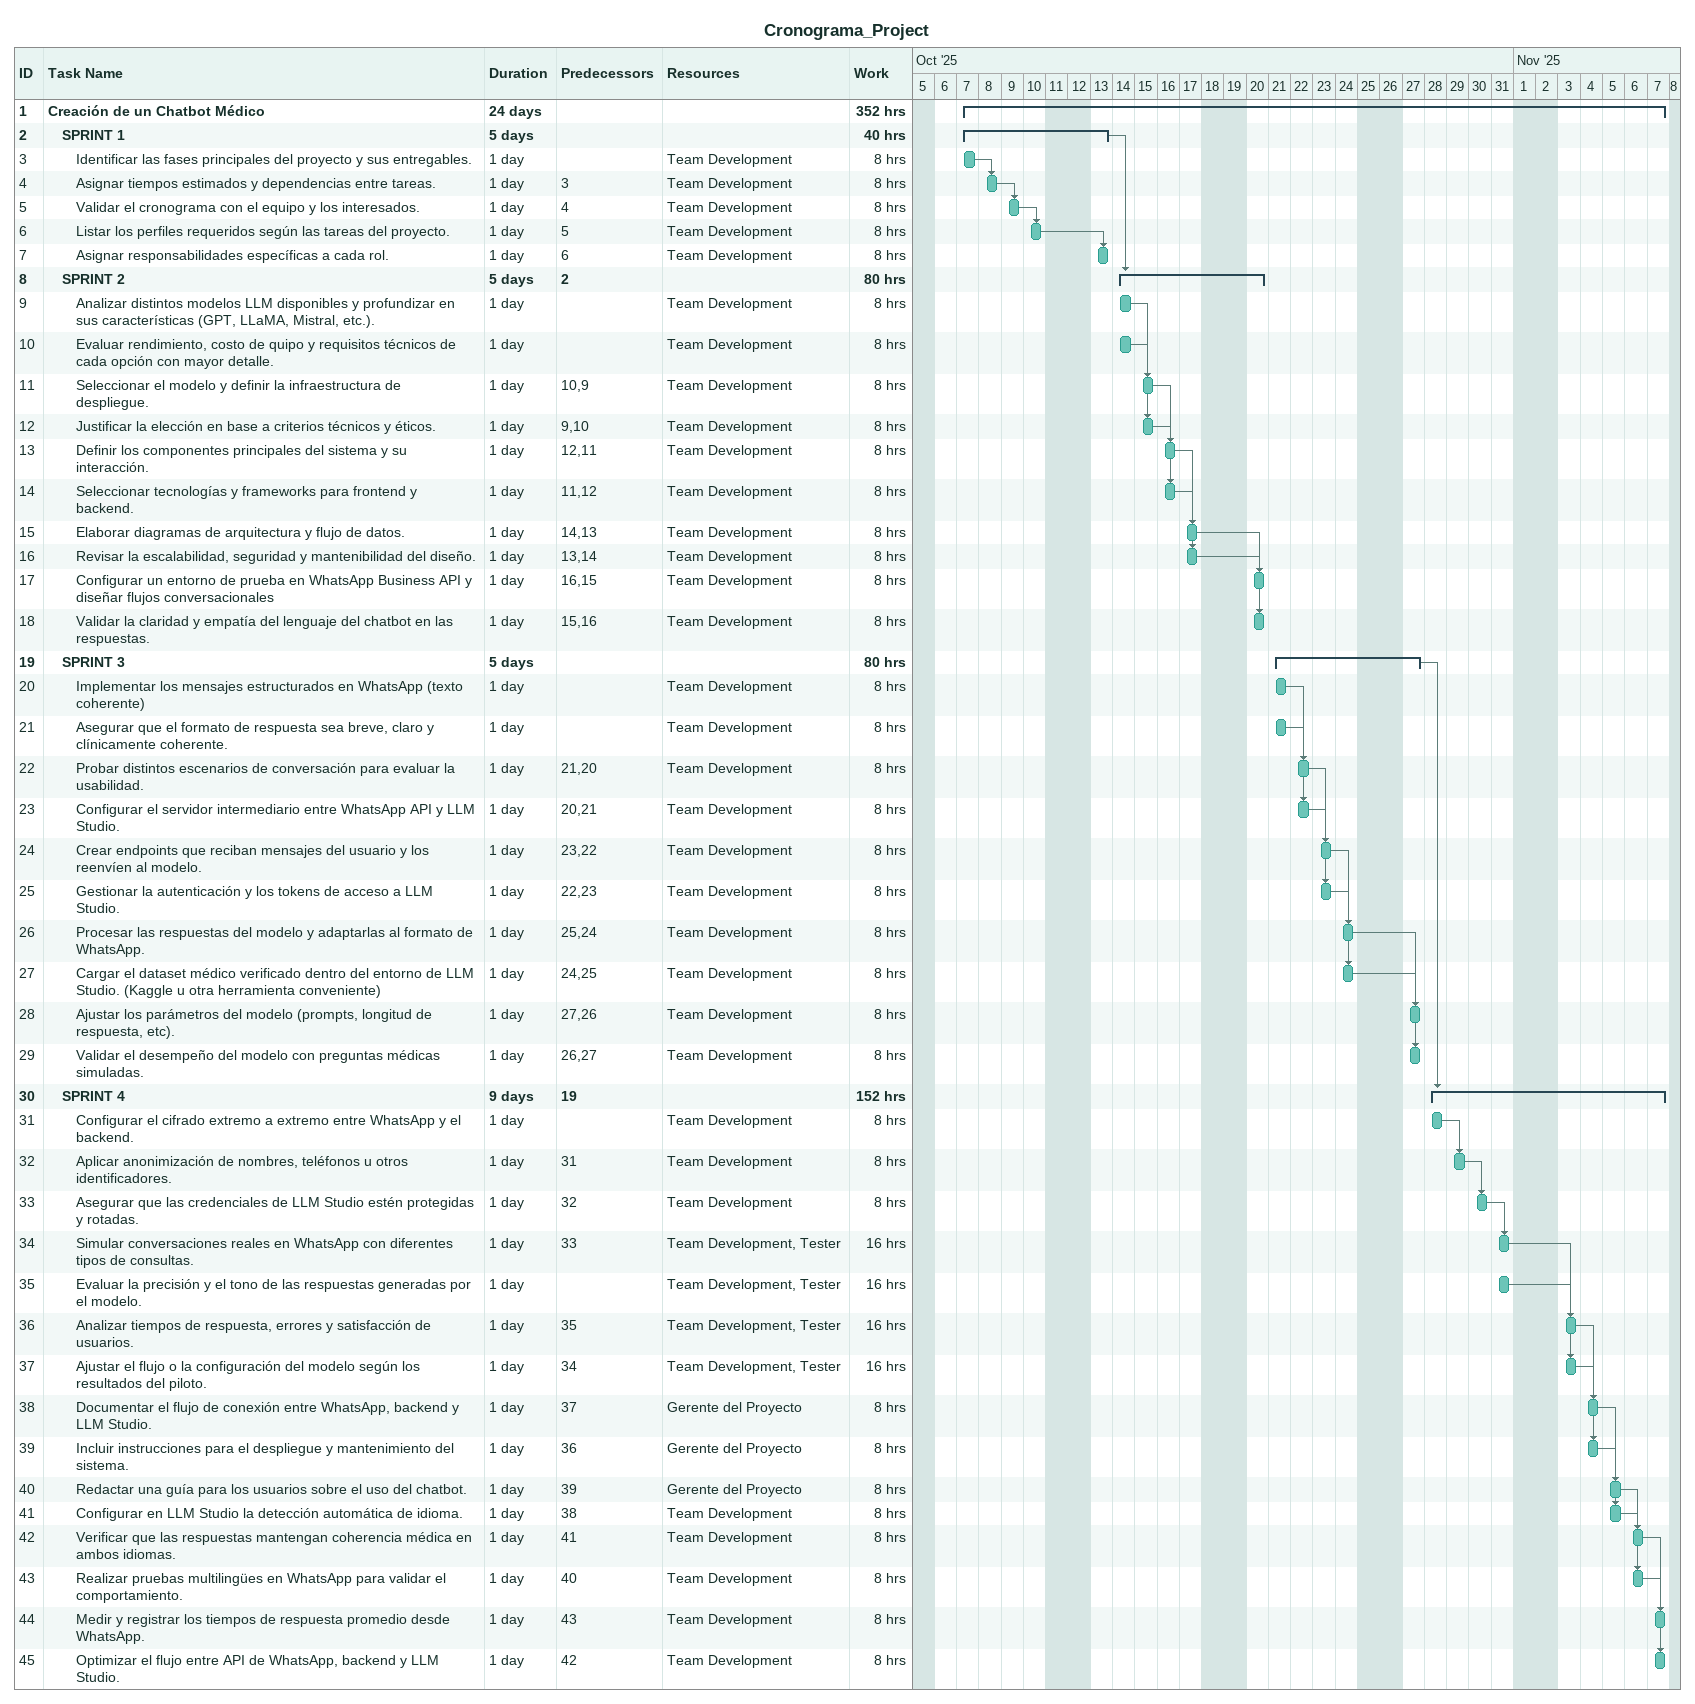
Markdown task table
Cronograma_Project

| ID | Level | Task | Duration | Start | Finish | Predecessors | Resources | Work (h) |
|---|---|---|---|---|---|---|---|---|
| 1 | 1 | **Creación de un Chatbot Médico** | 24d | 2025-10-07 | 2025-11-07 |  |  | 352 |
| 2 | 2 | **SPRINT 1** | 5d | 2025-10-07 | 2025-10-13 |  |  | 40 |
| 3 | 3 | Identificar las fases principales del proyecto y sus entregables. | 1d | 2025-10-07 | 2025-10-07 |  | Team Development | 8 |
| 4 | 3 | Asignar tiempos estimados y dependencias entre tareas. | 1d | 2025-10-08 | 2025-10-08 | 3 | Team Development | 8 |
| 5 | 3 | Validar el cronograma con el equipo y los interesados. | 1d | 2025-10-09 | 2025-10-09 | 4 | Team Development | 8 |
| 6 | 3 | Listar los perfiles requeridos según las tareas del proyecto. | 1d | 2025-10-10 | 2025-10-10 | 5 | Team Development | 8 |
| 7 | 3 | Asignar responsabilidades específicas a cada rol. | 1d | 2025-10-13 | 2025-10-13 | 6 | Team Development | 8 |
| 8 | 2 | **SPRINT 2** | 5d | 2025-10-14 | 2025-10-20 | 2 |  | 80 |
| 9 | 3 | Analizar distintos modelos LLM disponibles y profundizar en sus características (GPT, LLaMA, Mistral, etc.). | 1d | 2025-10-14 | 2025-10-14 |  | Team Development | 8 |
| 10 | 3 | Evaluar rendimiento, costo de quipo y requisitos técnicos de cada opción con mayor detalle. | 1d | 2025-10-14 | 2025-10-14 |  | Team Development | 8 |
| 11 | 3 | Seleccionar el modelo y definir la infraestructura de despliegue. | 1d | 2025-10-15 | 2025-10-15 | 10, 9 | Team Development | 8 |
| 12 | 3 | Justificar la elección en base a criterios técnicos y éticos. | 1d | 2025-10-15 | 2025-10-15 | 9, 10 | Team Development | 8 |
| 13 | 3 | Definir los componentes principales del sistema y su interacción. | 1d | 2025-10-16 | 2025-10-16 | 12, 11 | Team Development | 8 |
| 14 | 3 | Seleccionar tecnologías y frameworks para frontend y backend. | 1d | 2025-10-16 | 2025-10-16 | 11, 12 | Team Development | 8 |
| 15 | 3 | Elaborar diagramas de arquitectura y flujo de datos. | 1d | 2025-10-17 | 2025-10-17 | 14, 13 | Team Development | 8 |
| 16 | 3 | Revisar la escalabilidad, seguridad y mantenibilidad del diseño. | 1d | 2025-10-17 | 2025-10-17 | 13, 14 | Team Development | 8 |
| 17 | 3 | Configurar un entorno de prueba en WhatsApp Business API y diseñar flujos conversacionales | 1d | 2025-10-20 | 2025-10-20 | 16, 15 | Team Development | 8 |
| 18 | 3 | Validar la claridad y empatía del lenguaje del chatbot en las respuestas. | 1d | 2025-10-20 | 2025-10-20 | 15, 16 | Team Development | 8 |
| 19 | 2 | **SPRINT 3** | 5d | 2025-10-21 | 2025-10-27 |  |  | 80 |
| 20 | 3 | Implementar los mensajes estructurados en WhatsApp (texto coherente) | 1d | 2025-10-21 | 2025-10-21 |  | Team Development | 8 |
| 21 | 3 | Asegurar que el formato de respuesta sea breve, claro y clínicamente coherente. | 1d | 2025-10-21 | 2025-10-21 |  | Team Development | 8 |
| 22 | 3 | Probar distintos escenarios de conversación para evaluar la usabilidad. | 1d | 2025-10-22 | 2025-10-22 | 21, 20 | Team Development | 8 |
| 23 | 3 | Configurar el servidor intermediario entre WhatsApp API y LLM Studio. | 1d | 2025-10-22 | 2025-10-22 | 20, 21 | Team Development | 8 |
| 24 | 3 | Crear endpoints que reciban mensajes del usuario y los reenvíen al modelo. | 1d | 2025-10-23 | 2025-10-23 | 23, 22 | Team Development | 8 |
| 25 | 3 | Gestionar la autenticación y los tokens de acceso a LLM Studio. | 1d | 2025-10-23 | 2025-10-23 | 22, 23 | Team Development | 8 |
| 26 | 3 | Procesar las respuestas del modelo y adaptarlas al formato de WhatsApp. | 1d | 2025-10-24 | 2025-10-24 | 25, 24 | Team Development | 8 |
| 27 | 3 | Cargar el dataset médico verificado dentro del entorno de LLM Studio. (Kaggle u otra herramienta conveniente) | 1d | 2025-10-24 | 2025-10-24 | 24, 25 | Team Development | 8 |
| 28 | 3 | Ajustar los parámetros del modelo (prompts, longitud de respuesta, etc). | 1d | 2025-10-27 | 2025-10-27 | 27, 26 | Team Development | 8 |
| 29 | 3 | Validar el desempeño del modelo con preguntas médicas simuladas. | 1d | 2025-10-27 | 2025-10-27 | 26, 27 | Team Development | 8 |
| 30 | 2 | **SPRINT 4** | 9d | 2025-10-28 | 2025-11-07 | 19 |  | 152 |
| 31 | 3 | Configurar el cifrado extremo a extremo entre WhatsApp y el backend. | 1d | 2025-10-28 | 2025-10-28 |  | Team Development | 8 |
| 32 | 3 | Aplicar anonimización de nombres, teléfonos u otros identificadores. | 1d | 2025-10-29 | 2025-10-29 | 31 | Team Development | 8 |
| 33 | 3 | Asegurar que las credenciales de LLM Studio estén protegidas y rotadas. | 1d | 2025-10-30 | 2025-10-30 | 32 | Team Development | 8 |
| 34 | 3 | Simular conversaciones reales en WhatsApp con diferentes tipos de consultas. | 1d | 2025-10-31 | 2025-10-31 | 33 | Team Development, Tester | 16 |
| 35 | 3 | Evaluar la precisión y el tono de las respuestas generadas por el modelo. | 1d | 2025-10-31 | 2025-10-31 |  | Team Development, Tester | 16 |
| 36 | 3 | Analizar tiempos de respuesta, errores y satisfacción de usuarios. | 1d | 2025-11-03 | 2025-11-03 | 35 | Team Development, Tester | 16 |
| 37 | 3 | Ajustar el flujo o la configuración del modelo según los resultados del piloto. | 1d | 2025-11-03 | 2025-11-03 | 34 | Team Development, Tester | 16 |
| 38 | 3 | Documentar el flujo de conexión entre WhatsApp, backend y LLM Studio. | 1d | 2025-11-04 | 2025-11-04 | 37 | Gerente del Proyecto | 8 |
| 39 | 3 | Incluir instrucciones para el despliegue y mantenimiento del sistema. | 1d | 2025-11-04 | 2025-11-04 | 36 | Gerente del Proyecto | 8 |
| 40 | 3 | Redactar una guía para los usuarios sobre el uso del chatbot. | 1d | 2025-11-05 | 2025-11-05 | 39 | Gerente del Proyecto | 8 |
| 41 | 3 | Configurar en LLM Studio la detección automática de idioma. | 1d | 2025-11-05 | 2025-11-05 | 38 | Team Development | 8 |
| 42 | 3 | Verificar que las respuestas mantengan coherencia médica en ambos idiomas. | 1d | 2025-11-06 | 2025-11-06 | 41 | Team Development | 8 |
| 43 | 3 | Realizar pruebas multilingües en WhatsApp para validar el comportamiento. | 1d | 2025-11-06 | 2025-11-06 | 40 | Team Development | 8 |
| 44 | 3 | Medir y registrar los tiempos de respuesta promedio desde WhatsApp. | 1d | 2025-11-07 | 2025-11-07 | 43 | Team Development | 8 |
| 45 | 3 | Optimizar el flujo entre API de WhatsApp, backend y LLM Studio. | 1d | 2025-11-07 | 2025-11-07 | 42 | Team Development | 8 |
